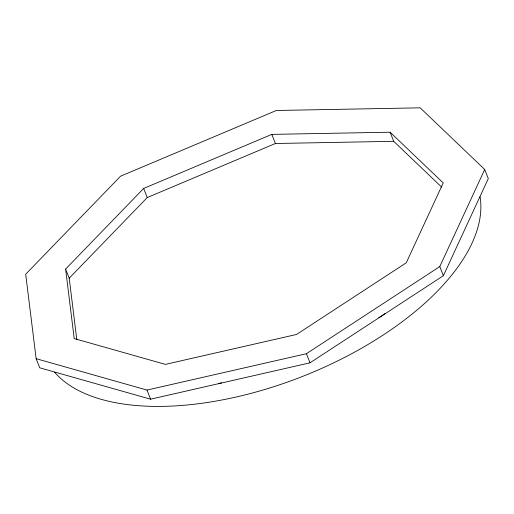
<?xml version="1.0" encoding="UTF-8"?>
<svg xmlns="http://www.w3.org/2000/svg" width="514" height="514" viewBox="0 0 514 514"><rect width="100%" height="100%" fill="white"/><g stroke="black" fill="none" stroke-linecap="round" stroke-linejoin="round"><path stroke-width="0.77" d="M36.141 358.682L146.998 390.075L306.415 353.703L439.785 266.586L484.708 169.479L420.169 107.831L276.359 110.484L120.572 176.193L25.7 274.213L36.141 358.682L39.732 367.799L150.589 399.192L310.006 362.82L443.376 275.697L488.3 178.596L484.708 169.479M65.619 269.073L143.663 188.439L271.816 134.385L390.12 132.207L443.216 182.92L406.259 262.802L296.539 334.466L165.405 364.387L74.202 338.565L65.619 269.073L69.21 278.19L76.817 339.78M69.21 278.19L147.248 197.556L275.408 143.502L393.711 141.318L441.61 187.077M390.12 132.207L393.711 141.318M439.785 266.586L443.376 275.697M271.816 134.385L275.408 143.502M306.415 353.703L310.006 362.82M143.663 188.439L147.248 197.556M146.998 390.075L150.589 399.192M480.07 196.785A232.405 114.089 -21.5 0 1 309.325 373.691A232.405 114.089 -21.5 0 1 54.535 372.162M385.449 313.315A232.405 114.089 -21.5 0 1 378.85 317.793M221.553 382.866A232.405 114.089 -21.5 0 1 218.546 383.47"/></g></svg>
